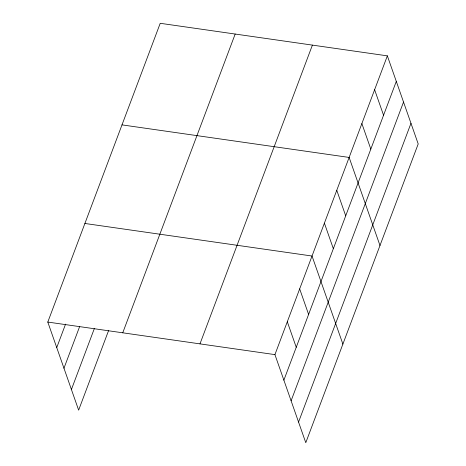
<?xml version="1.0" encoding="UTF-8"?>
<svg xmlns="http://www.w3.org/2000/svg" width="466" height="466" viewBox="0 0 466 466"><rect width="100%" height="100%" fill="white"/><g stroke="black" fill="none" stroke-linecap="round" stroke-linejoin="round"><path stroke-width="0.7" d="M108.677 330.336L78.643 410.144L47.794 322.064L160.222 23.3L387.357 55.856L418.206 143.936L305.778 442.7L274.934 354.62L387.357 55.856M56.736 347.595L65.572 324.12M63.964 368.239L79.61 326.654M71.415 389.506L94.377 328.472M122.75 332.806L235.179 34.041M199.978 343.873L312.401 45.109M283.876 380.151L396.298 81.387M291.104 400.789L403.527 102.031M298.555 422.056L410.977 123.298M121.993 124.882L349.133 157.432L379.982 245.518M84.894 223.47L312.034 256.026L342.883 344.106M47.794 322.064L274.934 354.62M374.617 89.717L383.559 115.248M361.878 123.572L370.82 149.108M336.767 190.297L345.708 215.828M324.4 223.162L333.341 248.693M299.667 288.891L308.608 314.422M287.301 321.756L296.242 347.287"/></g></svg>
